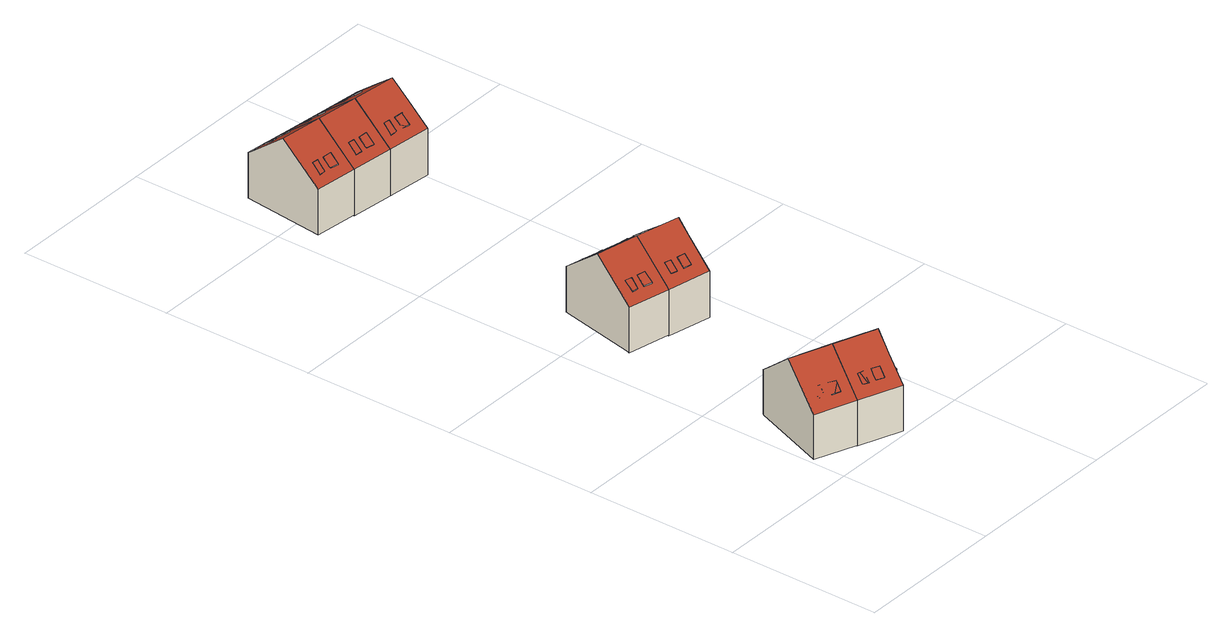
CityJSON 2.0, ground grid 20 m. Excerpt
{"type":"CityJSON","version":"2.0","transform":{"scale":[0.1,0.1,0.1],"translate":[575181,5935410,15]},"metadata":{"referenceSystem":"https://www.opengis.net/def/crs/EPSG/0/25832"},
"CityObjects":{
"building1":{"type":"Building","attributes":{"Grundfläche 2D":"61.871460","Grundhöhe NN":"15.970"},"children":["building1-1","building1-2","building1-3"],"geometry":[{"type":"Solid","lod":"3","boundaries":[[[[0,1,2,3]],[[4,5,6,0,3,7]],[[2,1,8,9]],[[10,4,7,3,2,9,11]],[[5,4,10,12]],[[12,13,8,1,0,6,5]],[[12,10,11,9,8,13]]]],"semantics":{"surfaces":[{"type":"RoofSurface"},{"type":"WallSurface"},{"type":"GroundSurface"}],"values":[[0,0,1,1,1,1,2]]}}]},
"building1-1":{"type":"BuildingInstallation","parents":["building1"],"geometry":[{"type":"MultiSurface","lod":"3","boundaries":[[[14,15,16,17,18,19,20,21]],[[22,23,24,19,18,17,16]],[[25,26,27,22,16,15,14,21]],[[24,28,20,19]],[[28,25,21,20]]],"semantics":{"surfaces":[{"type":"RoofSurface"},{"type":"WallSurface"}],"values":[0,1,1,1,1]}}]},
"building1-2":{"type":"BuildingInstallation","parents":["building1"],"geometry":[{"type":"MultiSurface","lod":"3","boundaries":[[[29,30,31,32,33,34]],[[35,36,32,31]],[[34,33,32,36,37,38]],[[38,39,29,34]],[[39,35,31,30,29]]],"semantics":{"surfaces":[{"type":"RoofSurface"},{"type":"WallSurface"}],"values":[0,1,1,1,1]}}]},
"building1-3":{"type":"BuildingInstallation","parents":["building1"],"geometry":[{"type":"MultiSurface","lod":"3","boundaries":[[[40,41,42,43]],[[41,40,44,45]],[[43,42,46,47]],[[40,43,47,44]],[[42,41,45,46]]],"semantics":{"surfaces":[{"type":"RoofSurface"},{"type":"WallSurface"}],"values":[0,1,1,1,1]}}]},
"building2":{"type":"Building","attributes":{"Grundfläche 2D":"69.430007","Grundhöhe NN":"15.875"},"children":["building2-1","building2-2","building2-3","building2-4","building2-5"],"geometry":[{"type":"Solid","lod":"3","boundaries":[[[[3,2,48,49,50]],[[7,3,50,51,52,4]],[[53,54,55,56,57,58,59]],[[48,2,60,61]],[[57,56,55,54,62,63,52,51,50,49,48,61,64]],[[4,52,63,65]],[[65,66,60,2,3,7,4]],[[58,57,64,67]],[[68,53,59,58,67,69]],[[68,62,54,53]],[[60,66,65,63,62,68,69,67,64,61]]]],"semantics":{"surfaces":[{"type":"RoofSurface"},{"type":"WallSurface"},{"type":"GroundSurface"}],"values":[[0,0,0,1,1,1,1,1,1,1,2]]}}]},
"building2-1":{"type":"BuildingInstallation","parents":["building2"],"geometry":[{"type":"MultiSurface","lod":"3","boundaries":[[[70,71,72,73]],[[72,71,74,75]],[[71,70,76,74]],[[73,72,75,77]],[[70,73,77,76]]],"semantics":{"surfaces":[{"type":"RoofSurface"},{"type":"WallSurface"}],"values":[0,1,1,1,1]}}]},
"building2-2":{"type":"BuildingInstallation","parents":["building2"],"geometry":[{"type":"MultiSurface","lod":"3","boundaries":[[[78,79,80,81,82]],[[83,82,81,84]],[[85,86,80,79,78]],[[86,84,81,80]],[[83,85,78,82]]],"semantics":{"surfaces":[{"type":"RoofSurface"},{"type":"WallSurface"}],"values":[0,1,1,1,1]}}]},
"building2-3":{"type":"BuildingInstallation","parents":["building2"],"geometry":[{"type":"MultiSurface","lod":"3","boundaries":[[[87,88,89,90,91,92,93]],[[94,95,93,92]],[[95,96,97,88,87,93]],[[97,98,89,88]],[[89,98,99,94,92,91,90]]],"semantics":{"surfaces":[{"type":"RoofSurface"},{"type":"WallSurface"}],"values":[0,1,1,1,1]}}]},
"building2-4":{"type":"BuildingInstallation","parents":["building2"],"geometry":[{"type":"MultiSurface","lod":"3","boundaries":[[[100,101,102,103]],[[101,100,104,105]],[[106,102,101,105]],[[106,107,103,102]],[[107,104,100,103]]],"semantics":{"surfaces":[{"type":"RoofSurface"},{"type":"WallSurface"}],"values":[0,1,1,1,1]}}]},
"building2-5":{"type":"BuildingInstallation","parents":["building2"],"geometry":[{"type":"MultiSurface","lod":"3","boundaries":[[[108,109,110,111,112,113,114,115,116]],[[55,109,108,54]],[[55,117,110,109]],[[117,118,111,110]],[[118,56,112,111]],[[57,113,112,56]],[[57,58,114,113]],[[58,59,53,116,115,114]],[[53,54,108,116]]],"semantics":{"surfaces":[{"type":"RoofSurface"},{"type":"WallSurface"}],"values":[0,1,1,1,1,1,1,1,1]}}]},
"building3":{"type":"Building","attributes":{"Grundfläche 2D":"62.344405","Grundhöhe NN":"16.600"},"children":["building3-1","building3-2","building3-3","building3-4"],"geometry":[{"type":"Solid","lod":"3","boundaries":[[[[119,120,121,122]],[[119,122,123,124,125,126]],[[127,124,123,122,121,128,129]],[[125,124,127,130]],[[131,120,119,126,125,130,132]],[[121,120,131,128]],[[130,127,129,128,131,132]]]],"semantics":{"surfaces":[{"type":"RoofSurface"},{"type":"WallSurface"},{"type":"GroundSurface"}],"values":[[0,0,1,1,1,1,2]]}}]},
"building3-1":{"type":"BuildingInstallation","parents":["building3"],"geometry":[{"type":"MultiSurface","lod":"3","boundaries":[[[133,134,135,136]],[[136,135,137,138]],[[133,136,138,139]],[[134,133,139,140]],[[135,134,140,137]]],"semantics":{"surfaces":[{"type":"RoofSurface"},{"type":"WallSurface"}],"values":[0,1,1,1,1]}}]},
"building3-2":{"type":"BuildingInstallation","parents":["building3"],"geometry":[{"type":"MultiSurface","lod":"3","boundaries":[[[141,142,143,144,145]],[[146,141,145,147]],[[143,142,141,146,148,149]],[[149,150,144,143]],[[150,147,145,144]]],"semantics":{"surfaces":[{"type":"RoofSurface"},{"type":"WallSurface"}],"values":[0,1,1,1,1]}}]},
"building3-3":{"type":"BuildingInstallation","parents":["building3"],"geometry":[{"type":"MultiSurface","lod":"3","boundaries":[[[151,152,153,154]],[[152,151,155,156]],[[154,153,157,158]],[[151,154,158,155]],[[153,152,156,157]]],"semantics":{"surfaces":[{"type":"RoofSurface"},{"type":"WallSurface"}],"values":[0,1,1,1,1]}}]},
"building3-4":{"type":"BuildingInstallation","parents":["building3"],"geometry":[{"type":"MultiSurface","lod":"3","boundaries":[[[159,160,161,162]],[[163,164,162,161]],[[164,165,159,162]],[[160,159,165,166]],[[161,160,166,163]]],"semantics":{"surfaces":[{"type":"RoofSurface"},{"type":"WallSurface"}],"values":[0,1,1,1,1]}}]},
"building4":{"type":"Building","attributes":{"Grundfläche 2D":"69.243132","Grundhöhe NN":"16.523"},"children":["building4-1","building4-2","building4-3","building4-4","building4-5"],"geometry":[{"type":"Solid","lod":"3","boundaries":[[[[167,120,119,168]],[[169,119,170,171,167]],[[119,169,168]],[[168,169,167]],[[119,126,125,172,173,174,170]],[[175,176,177,178,179,180,181]],[[182,125,126,119,120,183,184]],[[172,125,182,185]],[[175,181,180,179,186,187,167,171,170,174,173,172,185,188]],[[120,167,187,183]],[[176,175,188,189]],[[177,176,189,190]],[[186,179,178,177,190,191]],[[182,184,183,187,186,191,190,189,188,185]]]],"semantics":{"surfaces":[{"type":"RoofSurface"},{"type":"WallSurface"},{"type":"GroundSurface"}],"values":[[0,0,0,0,0,0,1,1,1,1,1,1,1,2]]}}]},
"building4-1":{"type":"BuildingInstallation","parents":["building4"],"geometry":[{"type":"MultiSurface","lod":"3","boundaries":[[[192,193,194,195,196,197]],[[196,195,198,199]],[[200,194,193,192,201,168]],[[197,196,199,169]],[[192,197,169,201]],[[195,194,200,198]]],"semantics":{"surfaces":[{"type":"RoofSurface"},{"type":"WallSurface"}],"values":[0,1,1,1,1,1]}}]},
"building4-2":{"type":"BuildingInstallation","parents":["building4"],"geometry":[{"type":"MultiSurface","lod":"3","boundaries":[[[202,203,204,205]],[[206,207,202,205]],[[204,203,208,209]],[[207,208,203,202]],[[206,205,204,209]]],"semantics":{"surfaces":[{"type":"RoofSurface"},{"type":"WallSurface"}],"values":[0,1,1,1,1]}}]},
"building4-3":{"type":"BuildingInstallation","parents":["building4"],"geometry":[{"type":"MultiSurface","lod":"3","boundaries":[[[210,211,212,213,214,215,216]],[[217,218,210,216,215]],[[219,214,213,212,211,220,221,222]],[[218,220,211,210]],[[219,217,215,214]]],"semantics":{"surfaces":[{"type":"RoofSurface"},{"type":"WallSurface"}],"values":[0,1,1,1,1]}}]},
"building4-4":{"type":"BuildingInstallation","parents":["building4"],"geometry":[{"type":"MultiSurface","lod":"3","boundaries":[[[223,224,225,226]],[[227,228,223,226]],[[229,224,223,228]],[[229,230,225,224]],[[227,226,225,230]]],"semantics":{"surfaces":[{"type":"RoofSurface"},{"type":"WallSurface"}],"values":[0,1,1,1,1]}}]},
"building4-5":{"type":"BuildingInstallation","parents":["building4"],"geometry":[{"type":"MultiSurface","lod":"3","boundaries":[[[231,232,233,234,235,236,237,238,239]],[[180,234,233,179]],[[175,238,237,181]],[[180,240,235,234]],[[240,241,236,235]],[[241,181,237,236]],[[175,176,239,238]],[[176,177,231,239]],[[177,178,179,233,232,231]]],"semantics":{"surfaces":[{"type":"RoofSurface"},{"type":"WallSurface"}],"values":[0,1,1,1,1,1,1,1,1]}}]},
"building5":{"type":"Building","attributes":{"Grundfläche 2D":"61.984122","Grundhöhe NN":"16.485"},"children":["building5-1","building5-2","building5-3","building5-4"],"geometry":[{"type":"Solid","lod":"3","boundaries":[[[[242,243,244,245,246]],[[247,248,245,244,249,250]],[[250,249,244,243,242,251,252]],[[247,250,252,253]],[[254,246,245,248,247,253,255]],[[242,246,254,251]],[[253,252,251,254,255]]]],"semantics":{"surfaces":[{"type":"RoofSurface"},{"type":"WallSurface"},{"type":"GroundSurface"}],"values":[[0,0,1,1,1,1,2]]}}]},
"building5-1":{"type":"BuildingInstallation","parents":["building5"],"geometry":[{"type":"MultiSurface","lod":"3","boundaries":[[[256,257,258,259]],[[259,258,260,261]],[[256,259,261,262]],[[257,256,262,263]],[[258,257,263,260]]],"semantics":{"surfaces":[{"type":"RoofSurface"},{"type":"WallSurface"}],"values":[0,1,1,1,1]}}]},
"building5-2":{"type":"BuildingInstallation","parents":["building5"],"geometry":[{"type":"MultiSurface","lod":"3","boundaries":[[[264,265,266,267,268,269]],[[270,271,264,269]],[[267,272,270,269,268]],[[271,273,265,264]],[[265,273,272,267,266]]],"semantics":{"surfaces":[{"type":"RoofSurface"},{"type":"WallSurface"}],"values":[0,1,1,1,1]}}]},
"building5-3":{"type":"BuildingInstallation","parents":["building5"],"geometry":[{"type":"MultiSurface","lod":"3","boundaries":[[[274,275,276,277,278]],[[275,274,279,280]],[[279,274,278,281]],[[282,277,276,275,280,283]],[[278,277,282,281]]],"semantics":{"surfaces":[{"type":"RoofSurface"},{"type":"WallSurface"}],"values":[0,1,1,1,1]}}]},
"building5-4":{"type":"BuildingInstallation","parents":["building5"],"geometry":[{"type":"MultiSurface","lod":"3","boundaries":[[[284,285,286,287,288,289]],[[284,290,291,286,285]],[[291,292,287,286]],[[293,290,284,289]],[[292,293,289,288,287]]],"semantics":{"surfaces":[{"type":"RoofSurface"},{"type":"WallSurface"}],"values":[0,1,1,1,1]}}]},
"building6":{"type":"Building","attributes":{"Grundfläche 2D":"62.028435","Grundhöhe NN":"16.438"},"children":["building6-1","building6-2","building6-3","building6-4"],"geometry":[{"type":"Solid","lod":"3","boundaries":[[[[246,245,294,295]],[[245,248,247,296,294]],[[297,247,248,245,246,298,299]],[[296,247,297,300]],[[295,294,296,300,301]],[[246,295,301,298]],[[297,299,298,301,300]]]],"semantics":{"surfaces":[{"type":"RoofSurface"},{"type":"WallSurface"},{"type":"GroundSurface"}],"values":[[0,0,1,1,1,1,2]]}}]},
"building6-1":{"type":"BuildingInstallation","parents":["building6"],"geometry":[{"type":"MultiSurface","lod":"3","boundaries":[[[302,303,304,305]],[[305,304,306,307]],[[302,305,307,308]],[[308,309,303,302]],[[309,306,304,303]]],"semantics":{"surfaces":[{"type":"RoofSurface"},{"type":"WallSurface"}],"values":[0,1,1,1,1]}}]},
"building6-2":{"type":"BuildingInstallation","parents":["building6"],"geometry":[{"type":"MultiSurface","lod":"3","boundaries":[[[310,311,312,313]],[[310,313,314,315]],[[311,310,315,316]],[[313,312,317,314]],[[312,311,316,317]]],"semantics":{"surfaces":[{"type":"RoofSurface"},{"type":"WallSurface"}],"values":[0,1,1,1,1]}}]},
"building6-3":{"type":"BuildingInstallation","parents":["building6"],"geometry":[{"type":"MultiSurface","lod":"3","boundaries":[[[318,319,320,321]],[[321,320,322,323]],[[323,324,318,321]],[[324,325,319,318]],[[320,319,325,322]]],"semantics":{"surfaces":[{"type":"RoofSurface"},{"type":"WallSurface"}],"values":[0,1,1,1,1]}}]},
"building6-4":{"type":"BuildingInstallation","parents":["building6"],"geometry":[{"type":"MultiSurface","lod":"3","boundaries":[[[326,327,328,329]],[[329,328,330,331]],[[326,329,331,332]],[[327,326,332,333]],[[328,327,333,330]]],"semantics":{"surfaces":[{"type":"RoofSurface"},{"type":"WallSurface"}],"values":[0,1,1,1,1]}}]},
"building7":{"type":"Building","attributes":{"Grundfläche 2D":"69.480210","Grundhöhe NN":"16.356"},"children":["building7-1","building7-2","building7-3","building7-4","building7-5"],"geometry":[{"type":"Solid","lod":"3","boundaries":[[[[295,294,334,335,336]],[[334,294,337,296,338,339]],[[340,341,342,343,344,345,346]],[[296,337,294,295,301,300]],[[338,296,300,347]],[[340,346,345,344,348,349,336,335,334,339,338,347,350]],[[295,336,349,301]],[[341,340,350,351]],[[352,343,342,341,351,353]],[[344,343,352,348]],[[300,301,349,348,352,353,351,350,347]]]],"semantics":{"surfaces":[{"type":"RoofSurface"},{"type":"WallSurface"},{"type":"GroundSurface"}],"values":[[0,0,0,1,1,1,1,1,1,1,2]]}}]},
"building7-1":{"type":"BuildingInstallation","parents":["building7"],"geometry":[{"type":"MultiSurface","lod":"3","boundaries":[[[354,355,356,357]],[[356,355,358,359]],[[354,357,360,361]],[[357,356,359,360]],[[355,354,361,358]]],"semantics":{"surfaces":[{"type":"RoofSurface"},{"type":"WallSurface"}],"values":[0,1,1,1,1]}}]},
"building7-2":{"type":"BuildingInstallation","parents":["building7"],"geometry":[{"type":"MultiSurface","lod":"3","boundaries":[[[362,363,364,365,366,367]],[[364,363,362,368,369]],[[369,370,365,364]],[[370,371,372,367,366,365]],[[372,368,362,367]]],"semantics":{"surfaces":[{"type":"RoofSurface"},{"type":"WallSurface"}],"values":[0,1,1,1,1]}}]},
"building7-3":{"type":"BuildingInstallation","parents":["building7"],"geometry":[{"type":"MultiSurface","lod":"3","boundaries":[[[373,374,375,376,377,378,379,380]],[[381,382,376,375]],[[382,383,377,376]],[[384,380,379,378,377,383,385]],[[380,384,386,381,375,374,373]]],"semantics":{"surfaces":[{"type":"RoofSurface"},{"type":"WallSurface"}],"values":[0,1,1,1,1]}}]},
"building7-4":{"type":"BuildingInstallation","parents":["building7"],"geometry":[{"type":"MultiSurface","lod":"3","boundaries":[[[387,388,389,390,391,392,393]],[[394,395,390,389]],[[392,396,387,393]],[[387,396,394,389,388]],[[395,397,398,392,393,392,391,390]]],"semantics":{"surfaces":[{"type":"RoofSurface"},{"type":"WallSurface"}],"values":[0,1,1,1,1]}}]},
"building7-5":{"type":"BuildingInstallation","parents":["building7"],"geometry":[{"type":"MultiSurface","lod":"3","boundaries":[[[399,400,401,402,403,404,405,406,407]],[[345,402,401,344]],[[345,408,403,402]],[[408,409,404,403]],[[409,346,405,404]],[[340,406,405,346]],[[340,341,407,406]],[[341,342,343,400,399,407]],[[343,344,401,400]]],"semantics":{"surfaces":[{"type":"RoofSurface"},{"type":"WallSurface"}],"values":[0,1,1,1,1,1,1,1,1]}}]}
},
"vertices":[
[25,98,114],[6,47,69],[59,27,69],[79,78,114],[98,129,69],[45,149,69],[44,147,70],[97,127,70],[6,47,10],[59,27,10],[98,129,10],[97,127,10],[45,149,10],[44,147,10],
[67,116,89],[69,115,89],[77,112,89],[80,120,82],[80,121,81],[81,123,79],[70,127,79],[66,116,89],[77,112,88],[80,121,80],[81,123,78],[66,116,88],[67,116,88],[69,115,88],[70,127,78],
[31,51,79],[34,59,87],[35,61,88],[27,64,88],[24,55,81],[23,54,79],[35,61,87],[27,64,87],[24,55,80],[23,54,78],[31,51,78],
[39,47,79],[50,43,79],[54,53,88],[43,58,88],[39,47,78],[50,43,78],[54,53,87],[43,58,87],
[115,6,69],[126,35,94],[135,57,114],[143,79,94],[154,108,69],[152,75,65],[143,79,65],[141,74,65],[128,40,65],[126,35,65],[135,31,65],[150,70,65],[59,27,9],[115,6,9],[143,79,9],[154,108,9],[126,35,9],[98,129,9],[97,127,9],[135,31,9],[152,75,9],[150,70,9],
[77,33,79],[84,30,79],[88,41,88],[80,43,88],[84,30,78],[88,41,87],[77,33,78],[80,43,87],
[97,37,88],[94,31,83],[93,27,79],[103,23,79],[107,33,88],[107,33,87],[103,23,78],[97,37,87],[93,27,78],
[130,93,88],[133,103,79],[123,107,79],[122,102,83],[121,102,84],[119,96,89],[129,92,89],[119,96,88],[129,92,88],[130,93,87],[133,103,78],[123,107,78],[121,102,83],
[111,100,89],[115,110,79],[107,113,79],[103,102,89],[111,100,88],[115,110,78],[107,113,78],[103,102,88],
[143,79,71],[141,74,71],[145,72,71],[132,39,71],[128,40,71],[126,35,71],[135,31,71],[150,70,71],[152,75,71],[145,72,65],[132,39,65],
[112,380,120],[124,433,76],[68,445,76],[56,391,120],[46,341,78],[45,338,76],[101,326,76],[102,329,78],[45,338,16],[68,445,16],[46,341,16],[101,326,16],[124,433,16],[102,329,16],
[69,345,86],[72,356,95],[63,358,95],[61,346,86],[63,358,94],[61,346,85],[69,345,85],[72,356,94],
[104,413,95],[106,422,88],[107,425,86],[96,427,86],[93,416,95],[104,413,94],[93,416,94],[106,422,87],[107,425,85],[96,427,85],
[79,431,86],[76,419,95],[84,418,95],[86,429,86],[79,431,85],[76,419,94],[84,418,94],[86,429,85],
[89,340,86],[91,352,95],[80,354,95],[77,343,86],[80,354,94],[77,343,85],[89,340,85],[91,352,94],
[182,421,76],[142,418,85],[143,417,85],[171,367,120],[175,391,100],[159,314,76],[166,345,101],[167,350,105],[166,345,72],[175,343,72],[185,389,72],[179,390,72],[175,391,72],[174,385,72],[167,350,72],[101,326,15],[124,433,15],[102,329,15],[159,314,15],[175,391,15],[182,421,15],[166,345,15],[175,343,15],[185,389,15],[179,390,15],
[143,418,86],[142,418,86],[135,419,86],[132,408,95],[140,406,95],[143,417,86],[132,408,94],[140,406,94],[135,419,85],[143,418,85],
[119,346,95],[117,335,86],[125,333,86],[127,344,95],[127,344,94],[119,346,94],[117,335,85],[125,333,85],
[147,340,95],[136,342,95],[135,337,91],[135,336,90],[134,331,86],[145,329,86],[147,339,94],[145,329,85],[147,340,94],[134,331,85],[136,342,94],[135,337,90],[135,336,89],
[160,402,95],[163,413,86],[151,416,86],[149,404,95],[149,404,94],[160,402,94],[163,413,85],[151,416,85],
[185,389,76],[179,390,76],[175,391,76],[174,385,76],[178,384,76],[171,349,76],[167,350,76],[166,345,76],[175,343,76],[178,384,72],[171,349,72],
[36,869,75],[36,867,76],[30,815,118],[87,809,118],[92,863,75],[81,755,75],[81,758,77],[25,764,77],[24,761,75],[36,869,15],[24,761,15],[81,755,15],[92,863,15],[81,758,15],
[56,769,84],[68,767,84],[69,779,94],[57,780,94],[69,779,93],[57,780,93],[56,769,83],[68,767,83],
[66,855,85],[65,844,94],[66,843,94],[76,842,94],[77,851,87],[77,854,85],[77,854,84],[66,855,84],[76,842,93],[65,844,93],
[57,856,85],[49,857,85],[48,853,88],[48,845,94],[55,845,94],[57,856,84],[49,857,84],[55,845,93],[48,845,93],[48,853,87],
[41,782,94],[40,775,88],[39,770,84],[47,770,84],[48,780,93],[49,781,94],[41,782,93],[39,770,83],[47,770,83],[49,781,93],
[144,803,118],[149,857,75],[138,749,75],[81,755,14],[92,863,14],[81,758,14],[138,749,14],[149,857,14],
[96,764,84],[105,763,84],[106,775,94],[98,776,94],[106,775,93],[98,776,93],[96,764,83],[105,763,83],
[113,850,85],[106,851,85],[105,839,94],[112,839,94],[112,839,93],[113,850,84],[106,851,84],[105,839,93],
[122,849,85],[121,838,94],[132,836,94],[133,848,85],[132,836,93],[133,848,84],[122,849,84],[121,838,93],
[113,763,84],[125,761,84],[126,773,94],[114,774,94],[126,773,93],[114,774,93],[113,763,83],[125,761,83],
[203,797,118],[206,820,100],[209,851,75],[138,752,77],[198,743,75],[201,773,99],[201,773,72],[210,772,72],[214,814,72],[215,819,72],[206,820,72],[205,815,72],[201,779,72],[198,743,14],[206,820,14],[209,851,14],[201,773,14],[210,772,14],[215,819,14],[214,814,14],
[163,845,85],[162,833,94],[169,833,94],[170,844,85],[162,833,93],[169,833,93],[170,844,84],[163,845,84],
[180,843,85],[179,838,89],[178,832,94],[190,830,94],[190,831,94],[191,842,85],[180,843,84],[178,832,93],[190,830,93],[190,831,92],[191,842,84],
[161,758,85],[161,760,86],[162,769,94],[154,770,94],[152,758,84],[156,758,84],[160,758,84],[161,758,84],[162,769,93],[154,770,93],[152,758,83],[161,758,83],[160,758,83],[161,760,85],
[171,768,94],[171,762,88],[170,757,84],[181,755,84],[182,766,93],[183,767,93],[183,767,94],[170,757,83],[181,755,83],[171,768,93],[182,766,92],[183,767,92],
[214,814,76],[215,819,76],[206,820,76],[205,815,76],[209,814,76],[205,778,76],[201,779,76],[201,773,76],[210,772,76],[209,814,72],[205,778,72]
]}
